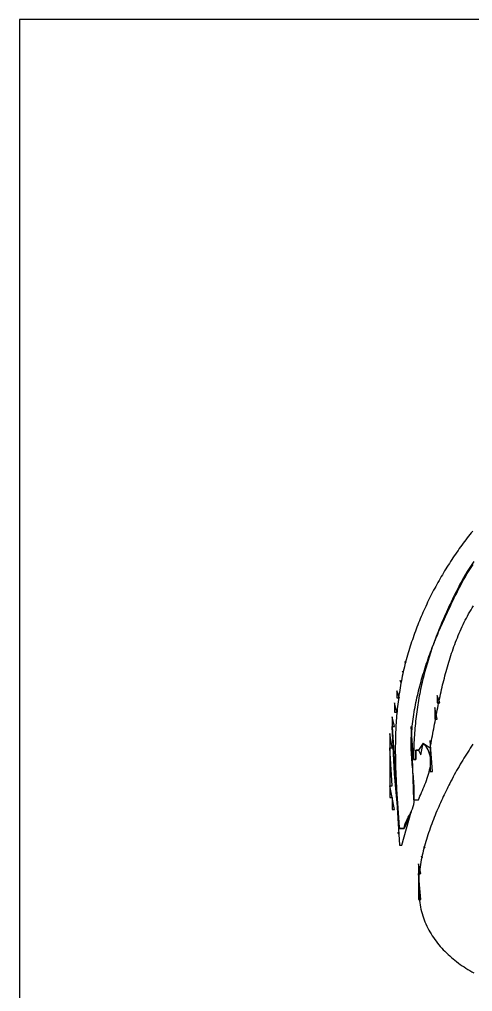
# Model space of a CAD drawing. Extents: x 0 to 1024, y 0 to 629.
# Drawn here: x 0 to 190.8, y 219.2 to 629 of the extents above; entities that cross this region are included whole.
import ezdxf

# ---------------------------------------------------------------- set-up
doc = ezdxf.new("R2010")
doc.units = 0
for name, color, linetype in [('C11', 11, 'CONTINUOUS'), ('C13', 13, 'CONTINUOUS'), ('C20', 20, 'CONTINUOUS'), ('C21', 21, 'CONTINUOUS'), ('C22', 22, 'CONTINUOUS'), ('C23', 23, 'CONTINUOUS'), ('C241', 241, 'CONTINUOUS'), ('C254', 254, 'CONTINUOUS'), ('C7', 7, 'CONTINUOUS')]:
    doc.layers.add(name, color=color, linetype=linetype)

msp = doc.modelspace()

# ---------------------------------------------------------------- linework, layer by layer
at = {"layer": 'C11'}
for points in [[(191.4148, 400.4967), (190.8163, 399.6776), (190.2315, 398.8428), (189.66, 397.9938), (189.1014, 397.1325), (188.5554, 396.2603), (188.0217, 395.379), (187.4998, 394.4902), (186.9895, 393.5956), (186.4904, 392.6967), (186.0021, 391.7952), (185.5243, 390.8928), (185.0566, 389.9911), (184.5987, 389.0918), (184.1502, 388.1964), (183.7108, 387.3067), (183.28, 386.4242), (182.8577, 385.5507), (182.4433, 384.6877), (182.0366, 383.8369), (181.6373, 383), (181.1873, 382.0515), (180.744, 381.1054), (180.3072, 380.1614), (179.877, 379.2195), (179.4534, 378.2795), (179.0363, 377.3413), (178.6258, 376.4049), (178.2218, 375.4701), (177.8244, 374.5368), (177.4336, 373.6049), (177.0494, 372.6742), (176.6717, 371.7447), (176.3006, 370.8163), (175.936, 369.8887), (175.578, 368.962), (175.2266, 368.036), (174.8817, 367.1106), (174.5434, 366.1857), (174.2117, 365.2611), (173.8866, 364.3368), (173.568, 363.4126), (173.256, 362.4884), (172.9505, 361.5642), (172.6516, 360.6397), (172.3593, 359.715), (172.0736, 358.7898), (171.7944, 357.8641), (171.5218, 356.9377), (171.2557, 356.0106), (170.9962, 355.0825), (170.7433, 354.1535), (170.497, 353.2234), (170.2572, 352.2921), (170.024, 351.3594), (169.7973, 350.4253), (169.5772, 349.4897), (169.3637, 348.5523), (169.1568, 347.6132), (168.9564, 346.6722), (168.7626, 345.7292), (168.5754, 344.7841), (168.3947, 343.8367), (168.2206, 342.887), (168.0531, 341.9348), (167.8921, 340.98), (167.7378, 340.0226), (167.5899, 339.0624), (167.4487, 338.0992), (167.314, 337.133), (167.1859, 336.1637), (167.0643, 335.1911), (166.9494, 334.2152), (166.841, 333.2358), (166.7391, 332.2528), (166.6438, 331.2661), (166.5552, 330.2756), (166.473, 329.2811), (166.3975, 328.2826), (166.3285, 327.2799), (166.2661, 326.273), (166.2102, 325.2617), (166.1609, 324.2459), (166.1182, 323.2255), (166.0821, 322.2004), (166.0525, 321.1704), (166.0295, 320.1355), (166.0131, 319.0955), (166.0032, 318.0504), (166, 317), (167, 317), (167, 321), (168, 321), (169, 319), (170, 324), (173, 322), (173.1871, 322.9967), (173.3728, 323.9921), (173.5574, 324.9862), (173.741, 325.9789), (173.9239, 326.9704), (174.1064, 327.9605), (174.2886, 328.9492), (174.4708, 329.9367), (174.6533, 330.9229), (174.8362, 331.9077), (175.0198, 332.8913), (175.2043, 333.8735), (175.39, 334.8545), (175.5771, 335.8341), (175.7659, 336.8125), (175.9565, 337.7895), (176.1491, 338.7653), (176.3442, 339.7399), (176.5418, 340.7131), (176.7422, 341.6851), (176.9456, 342.6558), (177.1523, 343.6252), (177.3625, 344.5934), (177.5764, 345.5603), (177.7943, 346.5259), (178.0164, 347.4903), (178.2429, 348.4535), (178.4741, 349.4154), (178.7102, 350.3761), (178.9514, 351.3355), (179.198, 352.2937), (179.4502, 353.2507), (179.7083, 354.2064), (179.9724, 355.1609), (180.2428, 356.1142), (180.5197, 357.0663), (180.8034, 358.0172), (181.0942, 358.9668), (181.3921, 359.9153), (181.6975, 360.8626), (182.0107, 361.8086), (182.3318, 362.7535), (182.661, 363.6972), (182.9986, 364.6396), (183.3449, 365.5809), (183.7001, 366.5211), (184.0643, 367.46), (184.4379, 368.3978), (184.8211, 369.3344), (185.2141, 370.2698), (185.6171, 371.2041), (186.0304, 372.1372), (186.4542, 373.0691), (186.8888, 374), (187.3192, 374.889), (187.7654, 375.7712), (188.2263, 376.647), (188.7008, 377.5168), (189.1879, 378.3811), (189.6865, 379.2402), (190.1955, 380.0947), (190.7139, 380.9449), (191.2407, 381.7914)], [(158, 341), (158, 337), (159, 337), (158, 341)], [(156, 328), (156, 322), (157, 322), (156, 328)], [(173, 325), (173, 312), (174, 312), (173, 325)], [(159.333328, 286.333344), (159.666672, 285.666656), (159.333328, 286.333344)], [(170.333328, 280.333344), (170.666672, 279.666656), (170.333328, 280.333344)]]:
    msp.add_lwpolyline(points, dxfattribs=at)
at = {"layer": 'C13'}
msp.add_lwpolyline([(168, 269), (168, 258), (169, 258), (168, 269)], dxfattribs=at)
at = {"layer": 'C20'}
for points in [[(190.8908, 413.3511), (190.307, 412.625), (189.7275, 411.8953), (189.1523, 411.1619), (188.5814, 410.4249), (188.0149, 409.6843), (187.4528, 408.9401), (186.8951, 408.1923), (186.3418, 407.4409), (185.7929, 406.686), (185.2486, 405.9276), (184.7087, 405.1656), (184.1734, 404.4002), (183.6426, 403.6312), (183.1164, 402.8588), (182.5948, 402.0829), (182.0779, 401.3036), (181.5656, 400.5208), (181.0579, 399.7347), (180.555, 398.9451), (180.0568, 398.1522), (179.5633, 397.3559), (179.0746, 396.5562), (178.5907, 395.7532), (178.1116, 394.9469), (177.6374, 394.1373), (177.168, 393.3244), (176.7036, 392.5082), (176.244, 391.6888), (175.7894, 390.8661), (175.3398, 390.0402), (174.8952, 389.2111), (174.4555, 388.3788), (174.021, 387.5433), (173.5914, 386.7047), (173.167, 385.8629), (172.7477, 385.018), (172.3335, 384.1699), (171.9245, 383.3187), (171.5207, 382.4645), (171.1221, 381.6072), (170.7287, 380.7468), (170.3406, 379.8834), (169.9578, 379.0169), (169.5802, 378.1475), (169.2081, 377.275), (168.8412, 376.3996), (168.4798, 375.5212), (168.1237, 374.6399), (167.7731, 373.7556), (167.428, 372.8684), (167.0883, 371.9783), (166.7541, 371.0853), (166.4255, 370.1894), (166.1024, 369.2907), (165.7849, 368.3892), (165.473, 367.4848), (165.1667, 366.5776), (164.8661, 365.6676), (164.5711, 364.7548), (164.2819, 363.8393), (163.9983, 362.921), (163.7206, 362), (163.4304, 361.0107), (163.1497, 360.0222), (162.8785, 359.0345), (162.6165, 358.0476), (162.3636, 357.0614), (162.1198, 356.0758), (161.8848, 355.091), (161.6586, 354.1067), (161.441, 353.123), (161.232, 352.1399), (161.0314, 351.1574), (160.839, 350.1753), (160.6548, 349.1937), (160.4786, 348.2126), (160.3103, 347.2318), (160.1498, 346.2515), (159.997, 345.2715), (159.8517, 344.2918), (159.7138, 343.3124), (159.5831, 342.3333), (159.4597, 341.3544), (159.3432, 340.3757), (159.2337, 339.3972), (159.131, 338.4188), (159.0349, 337.4405), (158.9454, 336.4624), (158.8623, 335.4842), (158.7855, 334.5061), (158.7149, 333.528), (158.6503, 332.5498), (158.5917, 331.5716), (158.5388, 330.5932), (158.4916, 329.6148), (158.45, 328.6361), (158.4138, 327.6573), (158.3829, 326.6783), (158.3572, 325.699), (158.3366, 324.7194), (158.3209, 323.7395), (158.31, 322.7592), (158.3038, 321.7786), (158.3021, 320.7976), (158.3049, 319.8162), (158.312, 318.8343), (158.3233, 317.8519), (158.3387, 316.8689), (158.3581, 315.8854), (158.3812, 314.9014), (158.4081, 313.9167), (158.4385, 312.9314), (158.4724, 311.9454), (158.5096, 310.9586), (158.55, 309.9712), (158.5935, 308.983), (158.6399, 307.994), (158.6892, 307.0041), (158.7412, 306.0134), (158.7958, 305.0219), (158.8529, 304.0294), (158.9123, 303.0359), (158.9739, 302.0415), (159.0376, 301.0461), (159.1032, 300.0496), (159.1708, 299.0521), (159.24, 298.0534), (159.3108, 297.0536), (159.3832, 296.0527), (159.4568, 295.0506), (159.5317, 294.0473), (159.6077, 293.0427), (159.6847, 292.0368), (159.7625, 291.0296), (159.8411, 290.0211), (159.9203, 289.0112), (160, 288)], [(160, 288), (162, 288), (162.2105, 288.9801), (162.5117, 289.934), (162.884, 290.8662), (163.3078, 291.7813), (163.7633, 292.684), (164.2311, 293.5787), (164.6915, 294.4702), (165.1249, 295.363), (165.5117, 296.2617), (165.8321, 297.1709), (166.0667, 298.0953), (166.1959, 299.0393), (166.2547, 300.004), (166.2919, 300.9741), (166.309, 301.9492), (166.3077, 302.929), (166.2897, 303.9131), (166.2566, 304.9013), (166.2101, 305.8932), (166.1519, 306.8884), (166.0836, 307.8867), (166.0069, 308.8877), (165.9235, 309.8911), (165.835, 310.8966), (165.7431, 311.9038), (165.6495, 312.9124), (165.5558, 313.9222), (165.4637, 314.9327), (165.3749, 315.9436), (165.291, 316.9547), (165.2136, 317.9655), (165.1446, 318.9758), (165.0855, 319.9853), (165.0379, 320.9936), (165.0036, 322.0003), (164.9843, 323.0052), (164.9815, 324.008), (164.997, 325.0082), (165.0324, 326.0057), (165.0895, 327), (165.1645, 328.0159), (165.2496, 329.03), (165.3446, 330.0421), (165.4494, 331.0523), (165.5638, 332.0606), (165.6877, 333.067), (165.8209, 334.0714), (165.9634, 335.0739), (166.1151, 336.0745), (166.2757, 337.0731), (166.4451, 338.0698), (166.6233, 339.0646), (166.8101, 340.0575), (167.0054, 341.0484), (167.2089, 342.0374), (167.4207, 343.0245), (167.6406, 344.0096), (167.8684, 344.9927), (168.1041, 345.974), (168.3474, 346.9533), (168.5983, 347.9307), (168.8566, 348.9061), (169.1223, 349.8796), (169.3951, 350.8511), (169.6749, 351.8207), (169.9617, 352.7884), (170.2552, 353.7541), (170.5554, 354.7178), (170.8621, 355.6796), (171.1752, 356.6395), (171.4946, 357.5974), (171.8201, 358.5534), (172.1516, 359.5074), (172.489, 360.4594), (172.8322, 361.4096), (173.1809, 362.3577), (173.5352, 363.3039), (173.8948, 364.2481), (174.2597, 365.1904), (174.6296, 366.1307), (175.0045, 367.0691), (175.3843, 368.0055), (175.7688, 368.94), (176.1578, 369.8724), (176.5513, 370.803), (176.9491, 371.7315), (177.3512, 372.6581), (177.7573, 373.5827), (178.1673, 374.5054), (178.5811, 375.4261), (178.9986, 376.3448), (179.4197, 377.2615), (179.8442, 378.1763), (180.2719, 379.0891), (180.7029, 380), (181.0943, 380.8256), (181.4912, 381.6653), (181.8938, 382.5174), (182.3025, 383.3807), (182.7176, 384.2537), (183.1396, 385.1351), (183.5688, 386.0233), (184.0055, 386.9171), (184.4502, 387.815), (184.9032, 388.7156), (185.3649, 389.6174), (185.8356, 390.5192), (186.3157, 391.4194), (186.8055, 392.3168), (187.3055, 393.2098), (187.8161, 394.0971), (188.3374, 394.9773), (188.8701, 395.8489), (189.4143, 396.7106), (189.9705, 397.5609), (190.539, 398.3985), (191.1203, 399.222)], [(165, 331), (166, 300), (168, 300), (168.3165, 300.7568), (168.6499, 301.5326), (168.9963, 302.3258), (169.3519, 303.1348), (169.7129, 303.9581), (170.0753, 304.7941), (170.4355, 305.6414), (170.7894, 306.4984), (171.1334, 307.3635), (171.4635, 308.2352), (171.7759, 309.1119), (172.0668, 309.9922), (172.3323, 310.8744), (172.5686, 311.757), (172.7719, 312.6386), (172.9384, 313.5174), (173.0641, 314.3921), (173.1452, 315.2611), (173.178, 316.1227), (173.1585, 316.9756), (173.083, 317.8181), (172.9476, 318.6486), (172.7484, 319.4658), (172.4817, 320.2679), (172.1435, 321.0535), (171.7301, 321.8211), (171.2376, 322.569), (170.6622, 323.2958), (170, 324), (168, 321), (167, 321), (167, 317), (166, 317), (165, 331)], [(190.999, 323.4586), (190.4435, 322.6332), (189.8921, 321.8042), (189.3448, 320.9712), (188.8018, 320.1343), (188.2632, 319.2932), (187.7291, 318.4478), (187.1996, 317.598), (186.6748, 316.7435), (186.1549, 315.8844), (185.64, 315.0203), (185.1301, 314.1513), (184.6254, 313.277), (184.126, 312.3974), (183.6321, 311.5124), (183.1437, 310.6217), (182.6609, 309.7253), (182.1839, 308.8229), (181.7127, 307.9145), (181.2476, 307), (180.8595, 306.2262), (180.4696, 305.4423), (180.0784, 304.6486), (179.6862, 303.8453), (179.2936, 303.0327), (178.9008, 302.2112), (178.5085, 301.3809), (178.1169, 300.5421), (177.7266, 299.6952), (177.3379, 298.8403), (176.9513, 297.9778), (176.5673, 297.108), (176.1862, 296.2311), (175.8085, 295.3474), (175.4346, 294.4571), (175.065, 293.5606), (174.7001, 292.6582), (174.3403, 291.75), (173.986, 290.8364), (173.6378, 289.9176), (173.2959, 288.994), (172.9609, 288.0658), (172.6332, 287.1332), (172.3132, 286.1966), (172.0013, 285.2562), (171.698, 284.3124), (171.4037, 283.3653), (171.1189, 282.4152), (170.8439, 281.4625), (170.5792, 280.5074), (170.3253, 279.5501), (170.0826, 278.5911), (169.8514, 277.6304), (169.6323, 276.6684), (169.4256, 275.7055), (169.2319, 274.7418), (169.0515, 273.7776), (168.8848, 272.8132), (168.7324, 271.8489), (168.5945, 270.8849), (168.4718, 269.9216), (168.3645, 268.9592), (168.2731, 267.998), (168.1981, 267.0383), (168.1399, 266.0802), (168.0989, 265.1242), (168.0756, 264.1705), (168.0703, 263.2193), (168.0836, 262.271), (168.1158, 261.3258), (168.1674, 260.3839), (168.2388, 259.4458), (168.3304, 258.5115), (168.4428, 257.5815), (168.5762, 256.656), (168.7312, 255.7352), (168.9081, 254.8195), (169.1075, 253.9091), (169.3297, 253.0042), (169.5752, 252.1053), (169.8443, 251.2125), (170.1376, 250.3261), (170.4555, 249.4464), (170.7984, 248.5736), (171.1667, 247.7081), (171.5609, 246.8501), (171.9814, 246), (172.4241, 245.1629), (172.8864, 244.34), (173.3681, 243.5314), (173.8686, 242.7367), (174.3876, 241.956), (174.9247, 241.1891), (175.4795, 240.4358), (176.0516, 239.696), (176.6406, 238.9697), (177.2463, 238.2566), (177.868, 237.5567), (178.5056, 236.8699), (179.1585, 236.196), (179.8265, 235.5348), (180.509, 234.8864), (181.2058, 234.2505), (181.9165, 233.627), (182.6406, 233.0158), (183.3777, 232.4168), (184.1276, 231.8299), (184.8897, 231.2549), (185.6638, 230.6917), (186.4493, 230.1402), (187.246, 229.6002), (188.0535, 229.0717), (188.8713, 228.5545), (189.6991, 228.0486), (190.5365, 227.5536), (191.383, 227.0697)]]:
    msp.add_lwpolyline(points, dxfattribs=at)
at = {"layer": 'C21'}
for points in [[(162.333328, 358.333344), (162.666672, 357.666656), (162.333328, 358.333344)], [(161.333328, 354.333344), (161.666672, 353.666656), (161.333328, 354.333344)], [(160.333328, 350.333344), (160.666672, 349.666656), (160.333328, 350.333344)], [(176, 344), (176, 341), (177, 341), (176, 344)], [(157, 335), (157, 331), (158, 331), (157, 335)], [(157, 301), (157, 296), (158, 296), (157, 301)], [(169.333328, 276.333344), (169.666672, 275.666656), (169.333328, 276.333344)], [(168, 273), (168, 269), (169, 269), (168, 273)]]:
    msp.add_lwpolyline(points, dxfattribs=at)
at = {"layer": 'C22'}
msp.add_lwpolyline([(157, 331), (160, 281), (161, 281), (165, 295), (162, 288), (160, 288), (158.000763, 311), (157, 331)], dxfattribs=at)
at = {"layer": 'C23'}
msp.add_lwpolyline([(156, 322), (156, 306), (157, 306), (156, 322)], dxfattribs=at)
at = {"layer": 'C241'}
msp.add_lwpolyline([(159, 346), (159, 343), (160, 343), (159, 346)], dxfattribs=at)
at = {"layer": 'C254'}
for points in [[(175, 339), (175, 334), (176, 334), (175, 339)], [(156, 306), (156, 301), (157, 301), (156, 306)]]:
    msp.add_lwpolyline(points, dxfattribs=at)
at = {"layer": 'C7'}
for points in [[(0, 629)], [(0, 629), (0, 0), (1024, 0), (1024, 629), (0, 629)]]:
    msp.add_lwpolyline(points, dxfattribs=at)

doc.saveas('drawing.dxf')
